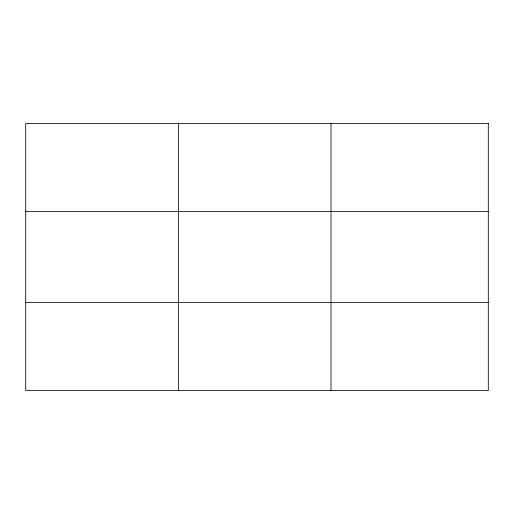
<?xml version="1.0" encoding="UTF-8"?>
<svg xmlns="http://www.w3.org/2000/svg" width="514" height="514" viewBox="0 0 514 514"><rect width="100%" height="100%" fill="white"/><g stroke="black" fill="none" stroke-linecap="round" stroke-linejoin="round"><path stroke-width="0.77" d="M178.358 123.444L178.358 390.556M331.016 123.444L331.016 390.556M25.7 211.588L488.3 211.588M25.7 302.412L488.3 302.412M488.3 123.444L488.3 390.556L25.7 390.556L25.7 123.444L488.3 123.444"/></g></svg>
